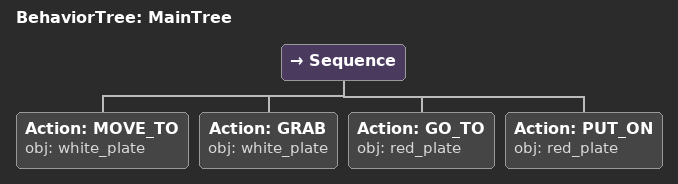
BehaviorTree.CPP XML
<root main_tree_to_execute="MainTree">
  <BehaviorTree ID="MainTree">
    <Sequence>
      <!-- Move to white_plate -->
      <Action ID="MOVE_TO" obj="white_plate" />
      <!-- Grab white_plate -->
      <Action ID="GRAB" obj="white_plate" />
      <!-- Go to red_plate -->
      <Action ID="GO_TO" obj="red_plate" />
      <!-- Put on red_plate -->
      <Action ID="PUT_ON" obj="red_plate" />
    </Sequence>
  </BehaviorTree>
</root>
